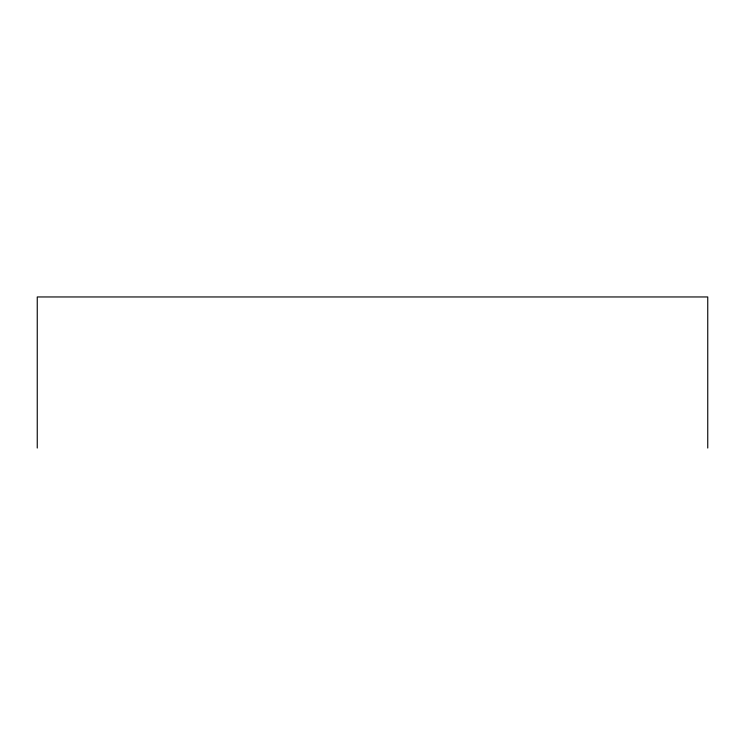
<?xml version="1.0" encoding="UTF-8"?>
<svg xmlns="http://www.w3.org/2000/svg" width="745" height="745" viewBox="0 0 745 745"><rect width="100%" height="100%" fill="white"/><g stroke="black" fill="none" stroke-linecap="round" stroke-linejoin="round"><path stroke-width="1.12" d="M707.75 448.043L707.75 296.957L37.25 296.957L37.25 448.043"/></g></svg>
